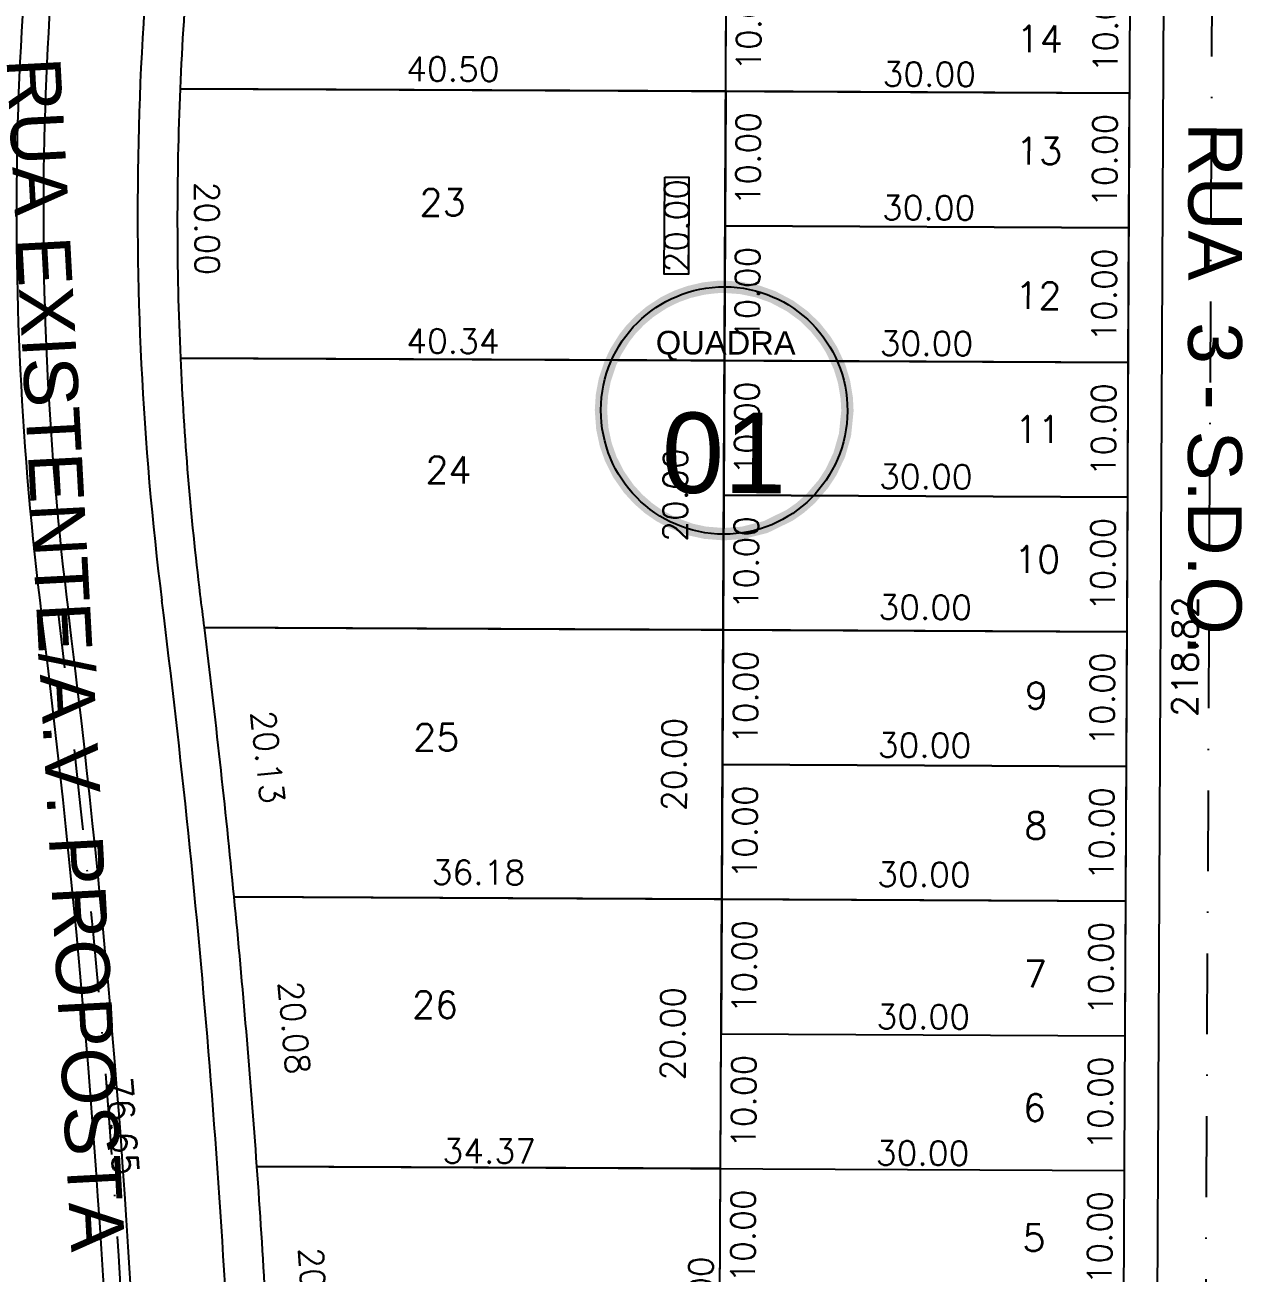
# Model space of a CAD drawing. Header units: millimetres. Extents: x -4430026 to 4783824, y 584 to 9593110.
# Drawn here: x 1662.6 to 1753.4, y 1788 to 1880.7 of the extents above; entities that cross this region are included whole.
import ezdxf
from ezdxf.enums import TextEntityAlignment as Align

# ---------------------------------------------------------------- set-up
doc = ezdxf.new("R2010")
doc.units = ezdxf.units.MM
doc.linetypes.add('DASHDOT', pattern=[1, 0.5, -0.25, 0, -0.25])
doc.linetypes.add('HIDDEN2', pattern=[0.1875, 0.125, -0.0625])
for name, color, linetype in [('BOUNDARY LOTES', 2, 'Continuous'), ('Calçada', 1, 'Continuous'), ('Cota', 8, 'Continuous'), ('COTAS', 8, 'Continuous'), ('Lotes', 2, 'Continuous'), ('Nomes de Ruas', 3, 'Continuous'), ('Numero de lotes', 5, 'Continuous'), ('númeraçãoquadras', 4, 'Continuous'), ('Projeção', 8, 'HIDDEN2'), ('QUADRA', 4, 'Continuous')]:
    doc.layers.add(name, color=color, linetype=linetype)
doc.styles.add('arcad1', font='romans.shx')
doc.styles.add('ARIAL', font='arial.ttf', dxfattribs={"height": 0.25})
doc.styles.add('ROMANS', font='romans.shx')
doc.styles.add('STYLE1', font='sanss___.ttf')
doc.dimstyles.new('BOLA100', dxfattribs={"dimscale": 0, "dimtxt": 1.9, "dimasz": 0.18, "dimexe": 0.18, "dimexo": 0.063, "dimgap": 0, "dimtad": 1, "dimzin": 4, "dimdsep": 46, "dimtxsty": 'ROMANS', "dimcen": 0.09, "dimse1": 1, "dimse2": 1, "dimsd1": 1, "dimsd2": 1, "dimclrt": 256, "dimaunit": 1, "dimadec": 4, "dimazin": 0, "dimtfac": 1.2, "dimtix": 1, "dimtmove": 2, "dimatfit": 3, "dimfxl": 1, "dimtvp": 2, "dimtolj": 1, "dimtzin": 4, "dimarcsym": 0})
doc.dimstyles.get("Standard").update_dxf_attribs({"dimtxt": 0.18, "dimasz": 0.18, "dimexe": 0.18, "dimexo": 0.0625, "dimgap": 0.09, "dimtad": 0, "dimtih": 1, "dimtoh": 1, "dimdec": 4, "dimzin": 0, "dimdsep": 46, "dimtxsty": 'Standard', "dimcen": 0.09, "dimadec": 0, "dimazin": 0, "dimtfac": 1, "dimtdec": 4, "dimtofl": 0, "dimtmove": 0, "dimatfit": 3, "dimfxl": 1, "dimtolj": 1, "dimtzin": 0, "dimarcsym": 0})

# ---------------------------------------------------------------- blocks, each defined once
blk = doc.blocks.new('NUM_quadra')
at = {"color": 6, "const_width": 0.02}
blk.add_lwpolyline([(-0.0134, 0.1996), (-0.034, 0.1971), (-0.0579, 0.1914), (-0.0779, 0.1842), (-0.0981, 0.1743), (-0.1208, 0.1594), (-0.1377, 0.145), (-0.1521, 0.1299), (-0.1625, 0.1166), (-0.1764, 0.0942), (-0.1852, 0.0754), (-0.1941, 0.0483), (-0.1985, 0.0243), (-0.2, 0), (-0.1977, -0.0299), (-0.1921, -0.0556), (-0.1839, -0.0786), (-0.1713, -0.1033), (-0.1546, -0.1269), (-0.1389, -0.1439), (-0.1219, -0.1586), (-0.1046, -0.1705), (-0.0831, -0.1819), (-0.0531, -0.1928), (-0.0302, -0.1977), (0, -0.2), (0.0309, -0.1976), (0.0677, -0.1882), (0.1069, -0.169), (0.124, -0.1569), (0.1407, -0.1421), (0.1614, -0.1181), (0.1737, -0.0992), (0.187, -0.071), (0.1962, -0.0386), (0.2, 0), (0.1989, 0.0205), (0.1943, 0.0473), (0.1871, 0.0707), (0.1741, 0.0984), (0.1635, 0.1151), (0.1472, 0.1354), (0.1285, 0.1533), (0.1063, 0.1694), (0.0782, 0.1841), (0.0533, 0.1928), (0.0267, 0.1982), (0, 0.2)], close=True, dxfattribs=at)
blk.add_circle((0, 0), 0.2)
at = {"color": 3, "insert": (-0.1114, 0.1285), "char_height": 0.038, "width": 0.2663, "attachment_point": 1, "style": 'STYLE1'}
blk.add_mtext('\\fArial|b0|i0|c0|p34;QUADRA', dxfattribs=at)
at = {"color": 3, "style": 'STYLE1'}
blk.add_attdef('00', text='', height=0.13, dxfattribs=at).set_placement((0, -0.1335), align=Align.CENTER)
blk = doc.blocks.new('*D15127')
at = {"layer": 'DEFPOINTS', "color": 0}
for p in [(1744.441, 1825.591), (1746.224, 1825.583), (1744.393, 1815.592)]:
    blk.add_point(p, dxfattribs=at)
at = {"layer": 'Cota', "color": 41, "insert": (1742.601, 1820.6), "char_height": 1.8, "attachment_point": 5, "rotation": 89.72858, "style": 'ROMANS'}
blk.add_mtext('\\A1;10.00', dxfattribs=at)
blk = doc.blocks.new('*D15128')
at = {"layer": 'DEFPOINTS', "color": 0}
for p in [(1744.488, 1835.591, 3.608), (1746.272, 1835.583), (1744.441, 1825.591)]:
    blk.add_point(p, dxfattribs=at)
at = {"layer": 'Cota', "color": 41, "insert": (1742.648, 1830.6), "char_height": 1.8, "attachment_point": 5, "rotation": 89.72858, "style": 'ROMANS'}
blk.add_mtext('\\A1;10.00', dxfattribs=at)
blk = doc.blocks.new('*D15129')
at = {"layer": 'DEFPOINTS', "color": 0}
for p in [(1744.535, 1845.591, 3.608), (1746.319, 1845.583), (1744.488, 1835.591, 3.608)]:
    blk.add_point(p, dxfattribs=at)
at = {"layer": 'Cota', "color": 41, "insert": (1742.695, 1840.6), "char_height": 1.8, "attachment_point": 5, "rotation": 89.72858, "style": 'ROMANS'}
blk.add_mtext('\\A1;10.00', dxfattribs=at)
blk = doc.blocks.new('*D15130')
at = {"layer": 'DEFPOINTS', "color": 0}
for p in [(1744.583, 1855.591, 3.608), (1746.366, 1855.583), (1744.535, 1845.591, 3.608)]:
    blk.add_point(p, dxfattribs=at)
at = {"layer": 'Cota', "color": 41, "insert": (1742.743, 1850.6), "char_height": 1.8, "attachment_point": 5, "rotation": 89.72858, "style": 'ROMANS'}
blk.add_mtext('\\A1;10.00', dxfattribs=at)
blk = doc.blocks.new('*D15131')
at = {"layer": 'DEFPOINTS', "color": 0}
for p in [(1744.63, 1865.591, 3.608), (1746.414, 1865.583), (1744.583, 1855.591, 3.608)]:
    blk.add_point(p, dxfattribs=at)
at = {"layer": 'Cota', "color": 41, "insert": (1742.79, 1860.6), "char_height": 1.8, "attachment_point": 5, "rotation": 89.72858, "style": 'ROMANS'}
blk.add_mtext('\\A1;10.00', dxfattribs=at)
blk = doc.blocks.new('*D15132')
at = {"layer": 'DEFPOINTS', "color": 0}
for p in [(1744.677, 1875.591), (1746.461, 1875.582), (1744.63, 1865.591, 3.608)]:
    blk.add_point(p, dxfattribs=at)
at = {"layer": 'Cota', "color": 41, "insert": (1742.837, 1870.6), "char_height": 1.8, "attachment_point": 5, "rotation": 89.72858, "style": 'ROMANS'}
blk.add_mtext('\\A1;10.00', dxfattribs=at)
blk = doc.blocks.new('*D15133')
at = {"layer": 'DEFPOINTS', "color": 0}
for p in [(1744.725, 1885.591), (1746.508, 1885.582), (1744.677, 1875.591)]:
    blk.add_point(p, dxfattribs=at)
at = {"layer": 'Cota', "color": 41, "insert": (1742.885, 1880.599), "char_height": 1.8, "attachment_point": 5, "rotation": 89.72858, "style": 'ROMANS'}
blk.add_mtext('\\A1;10.00', dxfattribs=at)
blk = doc.blocks.new('*D15143')
at = {"layer": 'DEFPOINTS', "color": 0}
for p in [(1675.874, 1895.917), (1674.18, 1875.925), (1679.316, 1875.49)]:
    blk.add_point(p, dxfattribs=at)
at = {"layer": 'Cota', "color": 41, "insert": (1676.576, 1885.79), "char_height": 1.8, "attachment_point": 5, "rotation": 85.15578, "style": 'ROMANS'}
blk.add_mtext('\\A1;20.06', dxfattribs=at)
blk = doc.blocks.new('*D15144')
at = {"layer": 'DEFPOINTS', "color": 0}
for p in [(1674.18, 1875.925), (1671.063, 1855.913), (1674.248, 1855.924, 3.608)]:
    blk.add_point(p, dxfattribs=at)
at = {"layer": 'Cota', "color": 41, "insert": (1676.155, 1865.546), "char_height": 1.8, "attachment_point": 5, "rotation": 270.19682, "style": 'ROMANS'}
blk.add_mtext('\\A1;20.00', dxfattribs=at)
blk = doc.blocks.new('*D15147')
at = {"layer": 'DEFPOINTS', "color": 0}
for p in [(1714.772, 1895.733), (1714.678, 1875.733), (1714.678, 1875.733)]:
    blk.add_point(p, dxfattribs=at)
at = {"layer": 'Cota', "color": 41, "insert": (1711.125, 1885.75), "char_height": 1.8, "attachment_point": 5, "rotation": 89.72858, "style": 'ROMANS'}
blk.add_mtext('\\A1;20.00', dxfattribs=at)
blk = doc.blocks.new('*D15013')
at = {"layer": 'DEFPOINTS', "color": 0}
for p in [(1714.678, 1875.733), (1714.583, 1855.733, 3.608), (1714.583, 1855.733)]:
    blk.add_point(p, dxfattribs=at)
at = {"layer": 'Cota', "color": 41, "insert": (1711.03, 1865.75), "char_height": 1.8, "attachment_point": 5, "rotation": 89.72858, "style": 'ROMANS'}
blk.add_mtext('\\A1;20.00', dxfattribs=at)
blk = doc.blocks.new('*D15014')
at = {"layer": 'DEFPOINTS', "color": 0}
for p in [(1714.583, 1855.733, 3.608), (1714.488, 1835.733, 3.608), (1714.488, 1835.733)]:
    blk.add_point(p, dxfattribs=at)
at = {"layer": 'Cota', "color": 41, "insert": (1710.936, 1845.75), "char_height": 1.8, "attachment_point": 5, "rotation": 89.72858, "style": 'ROMANS'}
blk.add_mtext('\\A1;20.00', dxfattribs=at)
blk = doc.blocks.new('*D15015')
at = {"layer": 'DEFPOINTS', "color": 0}
for p in [(1714.488, 1835.733, 3.608), (1714.394, 1815.734), (1714.394, 1815.734)]:
    blk.add_point(p, dxfattribs=at)
at = {"layer": 'Cota', "color": 41, "insert": (1710.841, 1825.751), "char_height": 1.8, "attachment_point": 5, "rotation": 89.72858, "style": 'ROMANS'}
blk.add_mtext('\\A1;20.00', dxfattribs=at)
blk = doc.blocks.new('*D15016')
at = {"layer": 'DEFPOINTS', "color": 0}
for p in [(1676.011, 1835.909), (1676.066, 1835.915, 3.608), (1678.215, 1815.902)]:
    blk.add_point(p, dxfattribs=at)
at = {"layer": 'Cota', "color": 41, "insert": (1680.664, 1826.287), "char_height": 1.8, "attachment_point": 5, "rotation": 276.12607, "style": 'ROMANS'}
blk.add_mtext('\\A1;20.13', dxfattribs=at)
blk = doc.blocks.new('*D15023')
at = {"layer": 'DEFPOINTS', "color": 0}
for p in [(1716.264, 1885.726), (1716.216, 1875.726), (1719.966, 1875.708)]:
    blk.add_point(p, dxfattribs=at)
at = {"layer": 'Cota', "color": 41, "insert": (1716.39, 1880.725), "char_height": 1.8, "attachment_point": 5, "rotation": 89.72858, "style": 'ROMANS'}
blk.add_mtext('\\A1;10.00', dxfattribs=at)
blk = doc.blocks.new('*D15024')
at = {"layer": 'DEFPOINTS', "color": 0}
for p in [(1716.216, 1875.726), (1716.169, 1865.726, 3.608), (1719.918, 1865.708)]:
    blk.add_point(p, dxfattribs=at)
at = {"layer": 'Cota', "color": 41, "insert": (1716.342, 1870.725), "char_height": 1.8, "attachment_point": 5, "rotation": 89.72858, "style": 'ROMANS'}
blk.add_mtext('\\A1;10.00', dxfattribs=at)
blk = doc.blocks.new('*D15025')
at = {"layer": 'DEFPOINTS', "color": 0}
for p in [(1716.169, 1865.726, 3.608), (1716.121, 1855.726, 3.608), (1719.871, 1855.708)]:
    blk.add_point(p, dxfattribs=at)
at = {"layer": 'Cota', "color": 41, "insert": (1716.295, 1860.725), "char_height": 1.8, "attachment_point": 5, "rotation": 89.72858, "style": 'ROMANS'}
blk.add_mtext('\\A1;10.00', dxfattribs=at)
blk = doc.blocks.new('*D15026')
at = {"layer": 'DEFPOINTS', "color": 0}
for p in [(1716.121, 1855.726, 3.608), (1716.074, 1845.726, 3.608), (1719.824, 1845.708)]:
    blk.add_point(p, dxfattribs=at)
at = {"layer": 'Cota', "color": 41, "insert": (1716.247, 1850.725), "char_height": 1.8, "attachment_point": 5, "rotation": 89.72858, "style": 'ROMANS'}
blk.add_mtext('\\A1;10.00', dxfattribs=at)
blk = doc.blocks.new('*D15027')
at = {"layer": 'DEFPOINTS', "color": 0}
for p in [(1716.074, 1845.726, 3.608), (1716.027, 1835.726, 3.608), (1719.776, 1835.708)]:
    blk.add_point(p, dxfattribs=at)
at = {"layer": 'Cota', "color": 41, "insert": (1716.2, 1840.725), "char_height": 1.8, "attachment_point": 5, "rotation": 89.72858, "style": 'ROMANS'}
blk.add_mtext('\\A1;10.00', dxfattribs=at)
blk = doc.blocks.new('*D15028')
at = {"layer": 'DEFPOINTS', "color": 0}
for p in [(1716.027, 1835.726, 3.608), (1715.979, 1825.726), (1719.729, 1825.709)]:
    blk.add_point(p, dxfattribs=at)
at = {"layer": 'Cota', "color": 41, "insert": (1716.153, 1830.726), "char_height": 1.8, "attachment_point": 5, "rotation": 89.72858, "style": 'ROMANS'}
blk.add_mtext('\\A1;10.00', dxfattribs=at)
blk = doc.blocks.new('*D15029')
at = {"layer": 'DEFPOINTS', "color": 0}
for p in [(1715.979, 1825.726), (1715.932, 1815.726), (1719.682, 1815.709)]:
    blk.add_point(p, dxfattribs=at)
at = {"layer": 'Cota', "color": 41, "insert": (1716.105, 1820.726), "char_height": 1.8, "attachment_point": 5, "rotation": 89.72858, "style": 'ROMANS'}
blk.add_mtext('\\A1;10.00', dxfattribs=at)
blk = doc.blocks.new('*D15030')
at = {"layer": 'DEFPOINTS', "color": 0}
for p in [(1678.215, 1815.902), (1714.394, 1815.734), (1714.386, 1814.041)]:
    blk.add_point(p, dxfattribs=at)
at = {"layer": 'Cota', "color": 41, "insert": (1696.313, 1817.725), "char_height": 1.8, "attachment_point": 5, "rotation": 359.734, "style": 'ROMANS'}
blk.add_mtext('\\A1;36.18', dxfattribs=at)
blk = doc.blocks.new('*D15031')
at = {"layer": 'DEFPOINTS', "color": 0}
for p in [(1714.394, 1815.734), (1744.393, 1815.592), (1744.385, 1813.901)]:
    blk.add_point(p, dxfattribs=at)
at = {"layer": 'Cota', "color": 41, "insert": (1729.402, 1817.571), "char_height": 1.8, "attachment_point": 5, "rotation": 359.734, "style": 'ROMANS'}
blk.add_mtext('\\A1;30.00', dxfattribs=at)
blk = doc.blocks.new('*D15032')
at = {"layer": 'DEFPOINTS', "color": 0}
for p in [(1714.441, 1825.734), (1744.441, 1825.591), (1744.431, 1823.501)]:
    blk.add_point(p, dxfattribs=at)
at = {"layer": 'Cota', "color": 41, "insert": (1729.448, 1827.172), "char_height": 1.8, "attachment_point": 5, "rotation": 359.72858, "style": 'ROMANS'}
blk.add_mtext('\\A1;30.00', dxfattribs=at)
blk = doc.blocks.new('*D15034')
at = {"layer": 'DEFPOINTS', "color": 0}
for p in [(1714.488, 1835.705, 3.608), (1744.488, 1835.591, 3.608), (1744.479, 1833.746)]:
    blk.add_point(p, dxfattribs=at)
at = {"layer": 'Cota', "color": 41, "insert": (1729.496, 1837.417), "char_height": 1.8, "attachment_point": 5, "rotation": 359.72858, "style": 'ROMANS'}
blk.add_mtext('\\A1;30.00', dxfattribs=at)
blk = doc.blocks.new('*D15035')
at = {"layer": 'DEFPOINTS', "color": 0}
for p in [(1714.536, 1845.733, 3.608), (1744.535, 1845.591, 3.608), (1744.525, 1843.445)]:
    blk.add_point(p, dxfattribs=at)
at = {"layer": 'Cota', "color": 41, "insert": (1729.542, 1847.116), "char_height": 1.8, "attachment_point": 5, "rotation": 359.72858, "style": 'ROMANS'}
blk.add_mtext('\\A1;30.00', dxfattribs=at)
blk = doc.blocks.new('*D15036')
at = {"layer": 'DEFPOINTS', "color": 0}
for p in [(1714.583, 1855.733, 3.608), (1744.583, 1855.591, 3.608), (1714.572, 1853.478)]:
    blk.add_point(p, dxfattribs=at)
at = {"layer": 'Cota', "color": 41, "insert": (1729.589, 1857.007), "char_height": 1.8, "attachment_point": 5, "rotation": 359.72858, "style": 'ROMANS'}
blk.add_mtext('\\A1;30.00', dxfattribs=at)
blk = doc.blocks.new('*D15037')
at = {"layer": 'DEFPOINTS', "color": 0}
for p in [(1674.248, 1855.924, 3.608), (1714.583, 1855.733, 3.608), (1674.238, 1853.669)]:
    blk.add_point(p, dxfattribs=at)
at = {"layer": 'Cota', "color": 41, "insert": (1694.422, 1857.174), "char_height": 1.8, "attachment_point": 5, "rotation": 359.72858, "style": 'ROMANS'}
blk.add_mtext('\\A1;40.34', dxfattribs=at)
blk = doc.blocks.new('*D15038')
at = {"layer": 'DEFPOINTS', "color": 0}
for p in [(1714.63, 1865.733, 3.608), (1744.63, 1865.591, 3.608), (1744.63, 1865.591)]:
    blk.add_point(p, dxfattribs=at)
at = {"layer": 'Cota', "color": 41, "insert": (1729.754, 1867.083), "char_height": 1.8, "attachment_point": 5, "rotation": 359.72858, "style": 'ROMANS'}
blk.add_mtext('\\A1;30.00', dxfattribs=at)
blk = doc.blocks.new('*D15039')
at = {"layer": 'DEFPOINTS', "color": 0}
for p in [(1674.18, 1875.925), (1714.678, 1875.733, 3.608), (1714.678, 1875.733)]:
    blk.add_point(p, dxfattribs=at)
at = {"layer": 'Cota', "color": 41, "insert": (1694.414, 1877.38), "char_height": 1.8, "attachment_point": 5, "rotation": 359.72858, "style": 'ROMANS'}
blk.add_mtext('\\A1;40.50', dxfattribs=at)
blk = doc.blocks.new('*D15040')
at = {"layer": 'DEFPOINTS', "color": 0}
for p in [(1714.678, 1875.733, 3.608), (1744.677, 1875.591), (1744.677, 1875.591)]:
    blk.add_point(p, dxfattribs=at)
at = {"layer": 'Cota', "color": 41, "insert": (1729.801, 1877.001), "char_height": 1.8, "attachment_point": 5, "rotation": 359.72858, "style": 'ROMANS'}
blk.add_mtext('\\A1;30.00', dxfattribs=at)
blk = doc.blocks.new('*D14973')
at = {"layer": 'DEFPOINTS', "color": 0}
for p in [(1679.924, 1795.897), (1714.299, 1795.734), (1679.913, 1793.515)]:
    blk.add_point(p, dxfattribs=at)
at = {"layer": 'Cota', "color": 41, "insert": (1697.117, 1797.032), "char_height": 1.8, "attachment_point": 5, "rotation": 359.72602, "style": 'ROMANS'}
blk.add_mtext('\\A1;34.37', dxfattribs=at)
blk = doc.blocks.new('*D14974')
at = {"layer": 'DEFPOINTS', "color": 0}
for p in [(1714.299, 1795.734), (1744.298, 1795.59), (1714.287, 1793.35)]:
    blk.add_point(p, dxfattribs=at)
at = {"layer": 'Cota', "color": 41, "insert": (1729.304, 1796.879), "char_height": 1.8, "attachment_point": 5, "rotation": 359.72602, "style": 'ROMANS'}
blk.add_mtext('\\A1;30.00', dxfattribs=at)
blk = doc.blocks.new('*D14979')
at = {"layer": 'DEFPOINTS', "color": 0}
for p in [(1714.346, 1805.734), (1744.346, 1805.592), (1744.335, 1803.334)]:
    blk.add_point(p, dxfattribs=at)
at = {"layer": 'Cota', "color": 41, "insert": (1729.352, 1807.005), "char_height": 1.8, "attachment_point": 5, "rotation": 359.72858, "style": 'ROMANS'}
blk.add_mtext('\\A1;30.00', dxfattribs=at)
blk = doc.blocks.new('*D14983')
at = {"layer": 'DEFPOINTS', "color": 0}
for p in [(1715.837, 1795.727), (1715.79, 1785.727), (1719.539, 1785.709)]:
    blk.add_point(p, dxfattribs=at)
at = {"layer": 'Cota', "color": 41, "insert": (1715.963, 1790.726), "char_height": 1.8, "attachment_point": 5, "rotation": 89.72858, "style": 'ROMANS'}
blk.add_mtext('\\A1;10.00', dxfattribs=at)
blk = doc.blocks.new('*D14984')
at = {"layer": 'DEFPOINTS', "color": 0}
for p in [(1715.885, 1805.727), (1715.837, 1795.727), (1719.587, 1795.709)]:
    blk.add_point(p, dxfattribs=at)
at = {"layer": 'Cota', "color": 41, "insert": (1716.011, 1800.726), "char_height": 1.8, "attachment_point": 5, "rotation": 89.72858, "style": 'ROMANS'}
blk.add_mtext('\\A1;10.00', dxfattribs=at)
blk = doc.blocks.new('*D14985')
at = {"layer": 'DEFPOINTS', "color": 0}
for p in [(1715.932, 1815.726), (1715.885, 1805.727), (1719.634, 1805.709)]:
    blk.add_point(p, dxfattribs=at)
at = {"layer": 'Cota', "color": 41, "insert": (1716.058, 1810.726), "char_height": 1.8, "attachment_point": 5, "rotation": 89.72858, "style": 'ROMANS'}
blk.add_mtext('\\A1;10.00', dxfattribs=at)
blk = doc.blocks.new('*D14986')
at = {"layer": 'DEFPOINTS', "color": 0}
for p in [(1678.215, 1815.902), (1678.253, 1815.905), (1679.924, 1795.897)]:
    blk.add_point(p, dxfattribs=at)
at = {"layer": 'Cota', "color": 41, "insert": (1682.638, 1806.197), "char_height": 1.8, "attachment_point": 5, "rotation": 274.77399, "style": 'ROMANS'}
blk.add_mtext('\\A1;20.08', dxfattribs=at)
blk = doc.blocks.new('*D14987')
at = {"layer": 'DEFPOINTS', "color": 0}
for p in [(1676.766, 1795.726), (1679.924, 1795.897), (1681.007, 1775.902, 3.608)]:
    blk.add_point(p, dxfattribs=at)
at = {"layer": 'Cota', "color": 41, "insert": (1684.049, 1786.411), "char_height": 1.8, "attachment_point": 5, "rotation": 273.10076, "style": 'ROMANS'}
blk.add_mtext('\\A1;20.02', dxfattribs=at)
blk = doc.blocks.new('*D14988')
at = {"layer": 'DEFPOINTS', "color": 0}
for p in [(1714.194, 1795.733, 1.719), (1714.083, 1775.728, 1.352), (1716.368, 1775.716)]:
    blk.add_point(p, dxfattribs=at)
at = {"layer": 'Cota', "color": 41, "insert": (1712.824, 1785.738), "char_height": 1.8, "attachment_point": 5, "rotation": 89.68145, "style": 'ROMANS'}
blk.add_mtext('\\A1;20.00', dxfattribs=at)
blk = doc.blocks.new('*D14989')
at = {"layer": 'DEFPOINTS', "color": 0}
for p in [(1714.394, 1815.734), (1714.299, 1795.734), (1714.299, 1795.734)]:
    blk.add_point(p, dxfattribs=at)
at = {"layer": 'Cota', "color": 41, "insert": (1710.746, 1805.751), "char_height": 1.8, "attachment_point": 5, "rotation": 89.72858, "style": 'ROMANS'}
blk.add_mtext('\\A1;20.00', dxfattribs=at)
blk = doc.blocks.new('*D14990')
at = {"layer": 'DEFPOINTS', "color": 0}
for p in [(1744.393, 1815.592), (1746.177, 1815.583), (1744.346, 1805.592)]:
    blk.add_point(p, dxfattribs=at)
at = {"layer": 'Cota', "color": 41, "insert": (1742.553, 1810.6), "char_height": 1.8, "attachment_point": 5, "rotation": 89.72858, "style": 'ROMANS'}
blk.add_mtext('\\A1;10.00', dxfattribs=at)
blk = doc.blocks.new('*D14991')
at = {"layer": 'DEFPOINTS', "color": 0}
for p in [(1744.346, 1805.592), (1746.129, 1805.583), (1744.298, 1795.592)]:
    blk.add_point(p, dxfattribs=at)
at = {"layer": 'Cota', "color": 41, "insert": (1742.506, 1800.6), "char_height": 1.8, "attachment_point": 5, "rotation": 89.72858, "style": 'ROMANS'}
blk.add_mtext('\\A1;10.00', dxfattribs=at)
blk = doc.blocks.new('*D14992')
at = {"layer": 'DEFPOINTS', "color": 0}
for p in [(1744.298, 1795.592), (1746.082, 1795.583), (1744.251, 1785.592)]:
    blk.add_point(p, dxfattribs=at)
at = {"layer": 'Cota', "color": 41, "insert": (1742.458, 1790.6), "char_height": 1.8, "attachment_point": 5, "rotation": 89.72858, "style": 'ROMANS'}
blk.add_mtext('\\A1;10.00', dxfattribs=at)
blk = doc.blocks.new('*D14072')
at = {"layer": 'DEFPOINTS', "color": 0, "linetype": 'ByBlock'}
for p in [(1751.098, 1943.155), (1750.061, 1724.333), (1750.061, 1724.333)]:
    blk.add_point(p, dxfattribs=at)
at = {"layer": 'COTAS', "linetype": 'ByBlock', "insert": (1748.796, 1833.752), "char_height": 1.9, "attachment_point": 5, "rotation": 89.72858, "style": 'ROMANS'}
blk.add_mtext('\\A1;218.82', dxfattribs=at)
blk = doc.blocks.new('*D14349')
at = {"layer": 'DEFPOINTS', "color": 0, "linetype": 'ByBlock'}
for p in [(1959.911, 1843.363, 297.901), (1960.03, 1841.227), (1534.796, 1819.603)]:
    blk.add_point(p, dxfattribs=at)
at = {"layer": 'COTAS', "linetype": 'ByBlock', "insert": (1573.92, 1823.277), "char_height": 1.9, "attachment_point": 5, "rotation": 3.19891, "style": 'ROMANS'}
blk.add_mtext('\\A1;R425.55', dxfattribs=at)
blk = doc.blocks.new('*D14352')
at = {"layer": 'DEFPOINTS', "color": 0, "linetype": 'ByBlock'}
for p in [(1673.107, 1937.429), (1919.368, 1867.265), (1917.581, 1860.992)]:
    blk.add_point(p, dxfattribs=at)
at = {"layer": 'COTAS', "linetype": 'ByBlock', "insert": (1690.559, 1929.905), "char_height": 1.9, "attachment_point": 5, "rotation": 344.09698, "style": 'ROMANS'}
blk.add_mtext('\\A1;R256.05', dxfattribs=at)
blk = doc.blocks.new('*D14353')
at = {"layer": 'DEFPOINTS', "color": 0, "linetype": 'ByBlock'}
for p in [(1665.108, 1836.959, -0.869), (1670.873, 1760.528, 0.869), (1671.816, 1760.599)]:
    blk.add_point(p, dxfattribs=at)
at = {"layer": 'COTAS', "linetype": 'ByBlock', "insert": (1669.881, 1798.886), "char_height": 1.9, "attachment_point": 5, "rotation": 274.31384, "style": 'ROMANS'}
blk.add_mtext('\\A1;76.65', dxfattribs=at)
blk = doc.blocks.new('*D8602')
at = {"layer": 'DEFPOINTS', "color": 0, "linetype": 'ByBlock'}
for p in [(1751.098, 1943.155), (1750.061, 1724.333), (1750.061, 1724.333)]:
    blk.add_point(p, dxfattribs=at)
at = {"layer": 'COTAS', "linetype": 'ByBlock', "insert": (1748.796, 1833.752), "char_height": 1.9, "attachment_point": 5, "rotation": 89.72858, "style": 'ROMANS'}
blk.add_mtext('\\A1;218.82', dxfattribs=at)

msp = doc.modelspace()

# ---------------------------------------------------------------- linework, layer by layer
at = {"layer": 'BOUNDARY LOTES', "elevation": 2.439}
for points in [[(1714.772, 1895.733), (1675.869, 1895.917, 0.021741), (1674.151, 1875.925), (1714.678, 1875.733)], [(1714.678, 1875.733), (1674.151, 1875.925, 0.02167), (1674.173, 1855.925), (1714.583, 1855.733)], [(1714.583, 1855.733), (1674.173, 1855.925, 0.019092), (1675.626, 1838.362, -0.000785), (1675.932, 1835.916), (1714.488, 1835.733)], [(1714.488, 1835.733), (1675.932, 1835.916, -0.006414), (1678.14, 1815.905), (1714.394, 1815.734)], [(1714.394, 1815.734), (1678.14, 1815.905, -0.006397), (1679.831, 1795.897), (1714.299, 1795.734), (1714.346, 1805.734)], [(1714.299, 1795.734), (1679.831, 1795.897, -0.006385), (1681.007, 1775.891), (1714.204, 1775.734), (1714.251, 1785.734)]]:
    msp.add_lwpolyline(points, format="xyb", close=True, dxfattribs=at)
for points in [[(1744.677, 1875.591), (1714.678, 1875.733), (1714.63, 1865.733), (1744.63, 1865.591)], [(1710.147, 1869.354), (1711.947, 1869.346), (1711.913, 1862.146), (1710.113, 1862.154)], [(1744.63, 1865.591), (1714.63, 1865.733), (1714.583, 1855.733), (1744.583, 1855.591)], [(1744.583, 1855.591), (1714.583, 1855.733), (1714.536, 1845.733), (1744.535, 1845.591)], [(1744.535, 1845.591), (1714.536, 1845.733), (1714.488, 1835.733), (1744.488, 1835.591)], [(1744.488, 1835.591), (1714.488, 1835.733), (1714.441, 1825.734), (1744.441, 1825.591)], [(1744.441, 1825.591), (1714.441, 1825.734), (1714.394, 1815.734), (1744.393, 1815.592)], [(1744.393, 1815.592), (1714.394, 1815.734), (1714.346, 1805.734), (1744.346, 1805.592)]]:
    msp.add_lwpolyline(points, close=True, dxfattribs=at)
at = {"layer": 'Calçada'}
msp.add_line((1746.527, 1738.3, 2.439), (1747.451, 1933.352, 2.439), dxfattribs=at)
for centre, major_axis, start_param, end_param in [((1901.837, 1866.715, 2.439), (-239.841, 1.136), 6.107637, 6.413029), ((1901.837, 1866.715, 2.439), (-237.841, 1.127), 6.107637, 6.413033), ((1901.837, 1866.715, 2.439), (-230.841, 1.094), 6.107637, 6.413047), ((894.181, 1740.385, 2.439), (-784.695, 3.717), 3.182365, 3.270962), ((894.181, 1740.385, 2.439), (-777.695, 3.684), 3.189791, 3.270962), ((894.181, 1740.385, 2.439), (-775.695, 3.675), 3.189732, 3.270962)]:
    msp.add_ellipse(centre, major_axis=major_axis, ratio=0.99981, start_param=start_param, end_param=end_param, dxfattribs=at)
at = {"layer": 'Lotes'}
for p, q in [((1714.109, 1755.734, 2.439), (1714.965, 1936.396, 2.439)), ((1714.63, 1865.733, 6.047), (1744.63, 1865.591, 6.047)), ((1674.172, 1855.925, 6.047), (1744.583, 1855.591, 6.047)), ((1714.536, 1845.733, 6.047), (1744.535, 1845.591, 6.047)), ((1675.93, 1835.916, 6.047), (1744.488, 1835.591, 6.047)), ((1714.346, 1805.734, 2.439), (1744.346, 1805.592, 2.439)), ((1679.831, 1795.897, 2.439), (1744.298, 1795.592, 2.439))]:
    msp.add_line(p, q, dxfattribs=at)
at = {"layer": 'Lotes', "extrusion": (-9.23713e-05, -0.019499, 0.99981)}
for p, q in [((1674.151, 1875.925, 2.439), (1744.677, 1875.591, 2.439)), ((1714.441, 1825.734, 2.439), (1744.441, 1825.591, 2.439)), ((1678.139, 1815.905, 2.439), (1744.393, 1815.592, 2.439))]:
    msp.add_line(p, q, dxfattribs=at)
at = {"layer": 'Projeção', "linetype": 'DASHDOT', "ltscale": 12}
msp.add_line((1749.013, 1503.215, 2.439), (1751.098, 1943.155, 2.439), dxfattribs=at)
msp.add_ellipse((894.181, 1740.385, 2.439), major_axis=(-776.945, 3.681), ratio=0.99981, start_param=3.172263, end_param=3.270962, dxfattribs=at)
at = {"layer": 'QUADRA', "linetype": 'ByBlock'}
msp.add_line((1744.01, 1734.806, 2.439), (1744.968, 1936.938, 2.439), dxfattribs=at)

# ---------------------------------------------------------------- block references
at = {"layer": 'númeraçãoquadras', "linetype": 'ByBlock', "extrusion": (0.084423, -0.000343131, 0.99643)}
ref = msp.add_blockref('NUM_quadra', (1858.98, -1700.724, 146.544), dxfattribs=dict(at, xscale=45.93175888062505, yscale=45.93175888063583, zscale=45.9317585301846, rotation=270.0385460290153))
ref.add_attrib('00', '01', dxfattribs={"layer": '0', "color": 3, "extrusion": (0.084423, -0.000343131, 0.99643), "height": 5.9711, "rotation": 270.03855, "style": 'STYLE1'}).set_placement((1852.85, -1700.728, 146.544), align=Align.CENTER)

# ---------------------------------------------------------------- texts
at = {"layer": 'Nomes de Ruas', "style": 'ARIAL', "oblique": 0.09441, "width": 0.996619}
msp.add_text('RUA EXISTENTE/A.V. PROPOSTA', height=3.99924, rotation=273.11592, dxfattribs=at).set_placement((1661.252, 1878.144, 2.439))
at = {"layer": 'Nomes de Ruas', "extrusion": (0.019628, 0.084391, 0.996239), "style": 'ARIAL'}
msp.add_text('RUA  3 - S.D.O.', height=4, rotation=102.96746, dxfattribs=at).set_placement((-1279.176, -2212.389, 194.861))
at = {"layer": 'Numero de lotes', "style": 'arcad1'}
for s, p in [('14', (1737.996, 1879.624, 2.439)), ('13', (1737.957, 1871.303, 2.439)), ('23', (1693.641, 1867.486, 2.439)), ('12', (1737.906, 1860.565, 2.439)), ('11', (1737.859, 1850.634, 2.439)), ('24', (1694.084, 1847.62, 2.439)), ('10', (1737.813, 1840.97, 2.439)), ('9', (1737.765, 1830.846, 2.439)), ('25', (1693.184, 1827.76, 2.439)), ('8', (1737.719, 1821.194, 2.439)), ('7', (1737.667, 1810.189, 2.439)), ('26', (1693.09, 1807.896, 2.439)), ('6', (1737.62, 1800.257, 2.439)), ('5', (1737.575, 1790.593, 2.439))]:
    msp.add_text(s, height=2, rotation=359.72858, dxfattribs=at).set_placement(p, align=Align.MIDDLE_CENTER)

# ---------------------------------------------------------------- dimensions: what is measured, and where the dimension line sits
at = {"layer": 'Cota'}
for p1, p2, distance, picture, middle in [((1675.874, 1895.917, 2.439), (1674.18, 1875.925, 2.439), 5.155, '*D15143', (1676.576, 1885.79, 2.439)), ((1744.583, 1855.591, 6.047), (1714.583, 1855.733, 6.047), 2.255, '*D15036', (1729.589, 1857.007, 2.439)), ((1714.536, 1845.733, 6.047), (1744.535, 1845.591, 6.047), -2.146, '*D15035', (1729.542, 1847.116, 2.439)), ((1678.215, 1815.902, 2.439), (1676.066, 1835.915, 6.047), 0.056, '*D15016', (1680.664, 1826.287, 2.439)), ((1714.441, 1825.734, 2.439), (1744.441, 1825.591, 2.439), -2.091, '*D15032', (1729.448, 1827.172, 2.439)), ((1678.215, 1815.902, 2.439), (1714.394, 1815.734, 2.439), -1.693, '*D15030', (1696.313, 1817.725, 2.439)), ((1679.924, 1795.897, 2.439), (1678.253, 1815.905, 2.439), 0.039, '*D14986', (1682.638, 1806.197, 2.439)), ((1714.346, 1805.734, 2.439), (1744.346, 1805.592, 2.439), -2.257, '*D14979', (1729.352, 1807.005, 2.439)), ((1744.298, 1795.59, 2.439), (1714.299, 1795.734, 2.439), 2.384, '*D14974', (1729.304, 1796.879, 2.439))]:
    dim = msp.add_aligned_dim(p1=p1, p2=p2, distance=distance, dimstyle='Standard', override={"dimtxt": 1.8, "dimexo": 0.063, "dimgap": 0, "dimtih": 0, "dimtoh": 0, "dimdec": 2, "dimzin": 4, "dimtxsty": 'ROMANS', "dimse1": 1, "dimse2": 1, "dimsd1": 1, "dimsd2": 1, "dimclrt": 41, "dimtfac": 1.2, "dimtdec": 2, "dimtix": 1, "dimtofl": 1, "dimtmove": 2, "dimfxl": 0.18, "dimfxlon": 1, "dimtvp": 2, "dimtzin": 4}, dxfattribs=at)
    dim.commit()
    dim.dimension.update_dxf_attribs({"geometry": picture, "text_midpoint": middle})
for base, p1, p2, angle, picture, middle in [((1714.678, 1875.733, 2.439), (1714.772, 1895.733, 2.439), (1714.678, 1875.733, 2.439), 89.72858, '*D15147', (1711.125, 1885.75, 2.439)), ((1719.966, 1875.708, 2.439), (1716.264, 1885.726, 2.439), (1716.216, 1875.726, 2.439), 89.72858, '*D15023', (1716.39, 1880.725, 2.439)), ((1746.508, 1885.582, 2.439), (1744.677, 1875.591, 2.439), (1744.725, 1885.591, 2.439), 269.72858, '*D15133', (1742.885, 1880.599, 2.439)), ((1714.583, 1855.733, 2.439), (1714.678, 1875.733, 2.439), (1714.583, 1855.733, 6.047), 89.72858, '*D15013', (1711.03, 1865.75, 2.439)), ((1719.918, 1865.708, 2.439), (1716.216, 1875.726, 2.439), (1716.169, 1865.726, 6.047), 89.72858, '*D15024', (1716.342, 1870.725, 2.439)), ((1746.461, 1875.582, 2.439), (1744.63, 1865.591, 6.047), (1744.677, 1875.591, 2.439), 269.72858, '*D15132', (1742.837, 1870.6, 2.439)), ((1719.871, 1855.708, 2.439), (1716.169, 1865.726, 6.047), (1716.121, 1855.726, 6.047), 89.72858, '*D15025', (1716.295, 1860.725, 2.439)), ((1746.414, 1865.583, 2.439), (1744.583, 1855.591, 6.047), (1744.63, 1865.591, 6.047), 269.72858, '*D15131', (1742.79, 1860.6, 2.439)), ((1674.238, 1853.669, 2.439), (1714.583, 1855.733, 6.047), (1674.248, 1855.924, 6.047), 359.72858, '*D15037', (1694.422, 1857.174, 2.439)), ((1714.488, 1835.733, 2.439), (1714.583, 1855.733, 6.047), (1714.488, 1835.733, 6.047), 89.72858, '*D15014', (1710.936, 1845.75, 2.439)), ((1719.824, 1845.708, 2.439), (1716.121, 1855.726, 6.047), (1716.074, 1845.726, 6.047), 89.72858, '*D15026', (1716.247, 1850.725, 2.439)), ((1746.366, 1855.583, 2.439), (1744.535, 1845.591, 6.047), (1744.583, 1855.591, 6.047), 269.72858, '*D15130', (1742.743, 1850.6, 2.439)), ((1719.776, 1835.708, 2.439), (1716.074, 1845.726, 6.047), (1716.027, 1835.726, 6.047), 89.72858, '*D15027', (1716.2, 1840.725, 2.439)), ((1746.319, 1845.583, 2.439), (1744.488, 1835.591, 6.047), (1744.535, 1845.591, 6.047), 269.72858, '*D15129', (1742.695, 1840.6, 2.439)), ((1744.479, 1833.746, 2.439), (1714.488, 1835.705, 6.047), (1744.488, 1835.591, 6.047), 179.72858, '*D15034', (1729.496, 1837.417, 2.439)), ((1714.394, 1815.734, 2.439), (1714.488, 1835.733, 6.047), (1714.394, 1815.734, 2.439), 89.72858, '*D15015', (1710.841, 1825.751, 2.439)), ((1719.729, 1825.709, 2.439), (1716.027, 1835.726, 6.047), (1715.979, 1825.726, 2.439), 89.72858, '*D15028', (1716.153, 1830.726, 2.439)), ((1746.272, 1835.583, 2.439), (1744.441, 1825.591, 2.439), (1744.488, 1835.591, 6.047), 269.72858, '*D15128', (1742.648, 1830.6, 2.439)), ((1719.682, 1815.709, 2.439), (1715.979, 1825.726, 2.439), (1715.932, 1815.726, 2.439), 89.72858, '*D15029', (1716.105, 1820.726, 2.439)), ((1746.224, 1825.583, 2.439), (1744.393, 1815.592, 2.439), (1744.441, 1825.591, 2.439), 269.72858, '*D15127', (1742.601, 1820.6, 2.439)), ((1744.385, 1813.901, 2.439), (1714.394, 1815.734, 2.439), (1744.393, 1815.592, 2.439), 179.734, '*D15031', (1729.402, 1817.571, 2.439)), ((1714.299, 1795.734, 2.439), (1714.394, 1815.734, 2.439), (1714.299, 1795.734, 2.439), 89.72858, '*D14989', (1710.746, 1805.751, 2.439)), ((1719.634, 1805.709, 2.439), (1715.932, 1815.726, 2.439), (1715.885, 1805.727, 2.439), 89.72858, '*D14985', (1716.058, 1810.726, 2.439)), ((1746.177, 1815.583, 2.439), (1744.346, 1805.592, 2.439), (1744.393, 1815.592, 2.439), 269.72858, '*D14990', (1742.553, 1810.6, 2.439)), ((1719.587, 1795.709, 2.439), (1715.885, 1805.727, 2.439), (1715.837, 1795.727, 2.439), 89.72858, '*D14984', (1716.011, 1800.726, 2.439)), ((1746.129, 1805.583, 2.439), (1744.298, 1795.592, 2.439), (1744.346, 1805.592, 2.439), 269.72858, '*D14991', (1742.506, 1800.6, 2.439)), ((1679.913, 1793.5147, 2.4392), (1714.2988, 1795.7339, 2.4392), (1679.9243, 1795.8968, 2.4392), 359.72602, '*D14973', (1697.1174, 1797.0324, 2.4392)), ((1719.539, 1785.709, 2.439), (1715.837, 1795.727, 2.439), (1715.79, 1785.727, 2.439), 89.72858, '*D14983', (1715.963, 1790.726, 2.439)), ((1746.082, 1795.583, 2.439), (1744.251, 1785.592, 2.439), (1744.298, 1795.592, 2.439), 269.72858, '*D14992', (1742.458, 1790.6, 2.439))]:
    dim = msp.add_linear_dim(base=base, p1=p1, p2=p2, angle=angle, dimstyle='Standard', override={"dimtxt": 1.8, "dimexo": 0.063, "dimgap": 0, "dimtih": 0, "dimtoh": 0, "dimdec": 2, "dimzin": 4, "dimtxsty": 'ROMANS', "dimse1": 1, "dimse2": 1, "dimsd1": 1, "dimsd2": 1, "dimclrt": 41, "dimtfac": 1.2, "dimtdec": 2, "dimtix": 1, "dimtofl": 1, "dimtmove": 2, "dimfxl": 0.18, "dimfxlon": 1, "dimtvp": 2, "dimtzin": 4}, dxfattribs=at)
    dim.commit()
    dim.dimension.update_dxf_attribs({"geometry": picture, "text_midpoint": middle})
for base, p1, p2, angle, picture, middle, dimtype in [((1714.678, 1875.733, 2.439), (1674.18, 1875.925, 2.439), (1714.678, 1875.733, 6.047), 359.72858, '*D15039', (1694.414, 1877.38, 2.439), 161), ((1744.677, 1875.591, 2.439), (1714.678, 1875.733, 6.047), (1744.677, 1875.591, 2.439), 179.72858, '*D15040', (1729.801, 1877.001, 2.439), 160), ((1671.063, 1855.913, 2.439), (1674.18, 1875.925, 2.439), (1674.248, 1855.924, 6.047), 270.19682, '*D15144', (1676.155, 1865.546, 2.439), 161), ((1744.63, 1865.591, 2.439), (1714.63, 1865.733, 6.047), (1744.63, 1865.591, 6.047), 359.72858, '*D15038', (1729.754, 1867.083, 2.439), 161), ((1676.766, 1795.726, 2.439), (1681.007, 1775.902, 6.047), (1679.924, 1795.897, 2.439), 93.10076, '*D14987', (1684.049, 1786.411, 2.439), 161)]:
    dim = msp.add_linear_dim(base=base, p1=p1, p2=p2, angle=angle, dimstyle='Standard', override={"dimtxt": 1.8, "dimexo": 0.063, "dimgap": 0, "dimtih": 0, "dimtoh": 0, "dimdec": 2, "dimzin": 4, "dimtxsty": 'ROMANS', "dimse1": 1, "dimse2": 1, "dimsd1": 1, "dimsd2": 1, "dimclrt": 41, "dimtfac": 1.2, "dimtdec": 2, "dimtix": 1, "dimtofl": 1, "dimtmove": 2, "dimfxl": 0.18, "dimfxlon": 1, "dimtvp": 2, "dimtzin": 4}, dxfattribs=at)
    dim.commit()
    dim.dimension.update_dxf_attribs({"geometry": picture, "text_midpoint": middle, "dimtype": dimtype})
dim = msp.add_aligned_dim(p1=(1714.194, 1795.733, 4.158), p2=(1714.083, 1775.728, 3.791), distance=2.285, text='20.00', dimstyle='Standard', override={"dimtxt": 1.8, "dimexo": 0.063, "dimgap": 0, "dimtih": 0, "dimtoh": 0, "dimdec": 2, "dimzin": 4, "dimtxsty": 'ROMANS', "dimse1": 1, "dimse2": 1, "dimsd1": 1, "dimsd2": 1, "dimclrt": 41, "dimtfac": 1.2, "dimtdec": 2, "dimtix": 1, "dimtofl": 1, "dimtmove": 2, "dimfxl": 0.18, "dimfxlon": 1, "dimtvp": 2, "dimtzin": 4}, dxfattribs=at)
dim.commit()
dim.dimension.update_dxf_attribs({"geometry": '*D14988', "text_midpoint": (1712.824, 1785.738, 2.439)})
at = {"layer": 'COTAS', "linetype": 'ByBlock'}
for picture in ['*D14072', '*D8602']:
    dim = msp.add_linear_dim(base=(1750.061, 1724.333, 2.439), p1=(1751.098, 1943.155, 2.439), p2=(1750.061, 1724.333, 2.439), angle=269.72858, dimstyle='BOLA100', override={"dimscale": 1, "dimfxl": 0.18}, dxfattribs=at)
    dim.commit()
    dim.dimension.update_dxf_attribs({"geometry": picture, "text_midpoint": (1748.796, 1833.752, 2.439), "dimtype": 161})
for base, p1, p2, angle, text, picture, middle in [((1917.581, 1860.992, 2.439), (1673.107, 1937.429, 2.439), (1919.368, 1867.265, 2.439), 344.09698, 'R256.05', '*D14352', (1690.559, 1929.905, 2.439)), ((1960.03, 1841.227, 2.439), (1534.796, 1819.603, 2.439), (1959.911, 1843.363, 300.34), 3.19891, 'R425.55', '*D14349', (1573.92, 1823.277, 2.439))]:
    dim = msp.add_linear_dim(base=base, p1=p1, p2=p2, angle=angle, text=text, dimstyle='BOLA100', override={"dimscale": 1, "dimfxl": 0.18}, dxfattribs=at)
    dim.commit()
    dim.dimension.update_dxf_attribs({"geometry": picture, "text_midpoint": middle, "dimtype": 161})
dim = msp.add_aligned_dim(p1=(1665.108, 1836.959, 1.57), p2=(1670.873, 1760.528, 3.308), distance=0.946, dimstyle='BOLA100', override={"dimscale": 1, "dimfxl": 0.18}, dxfattribs=at)
dim.commit()
dim.dimension.update_dxf_attribs({"geometry": '*D14353', "text_midpoint": (1669.881, 1798.886, 2.439)})

doc.saveas('drawing.dxf')
